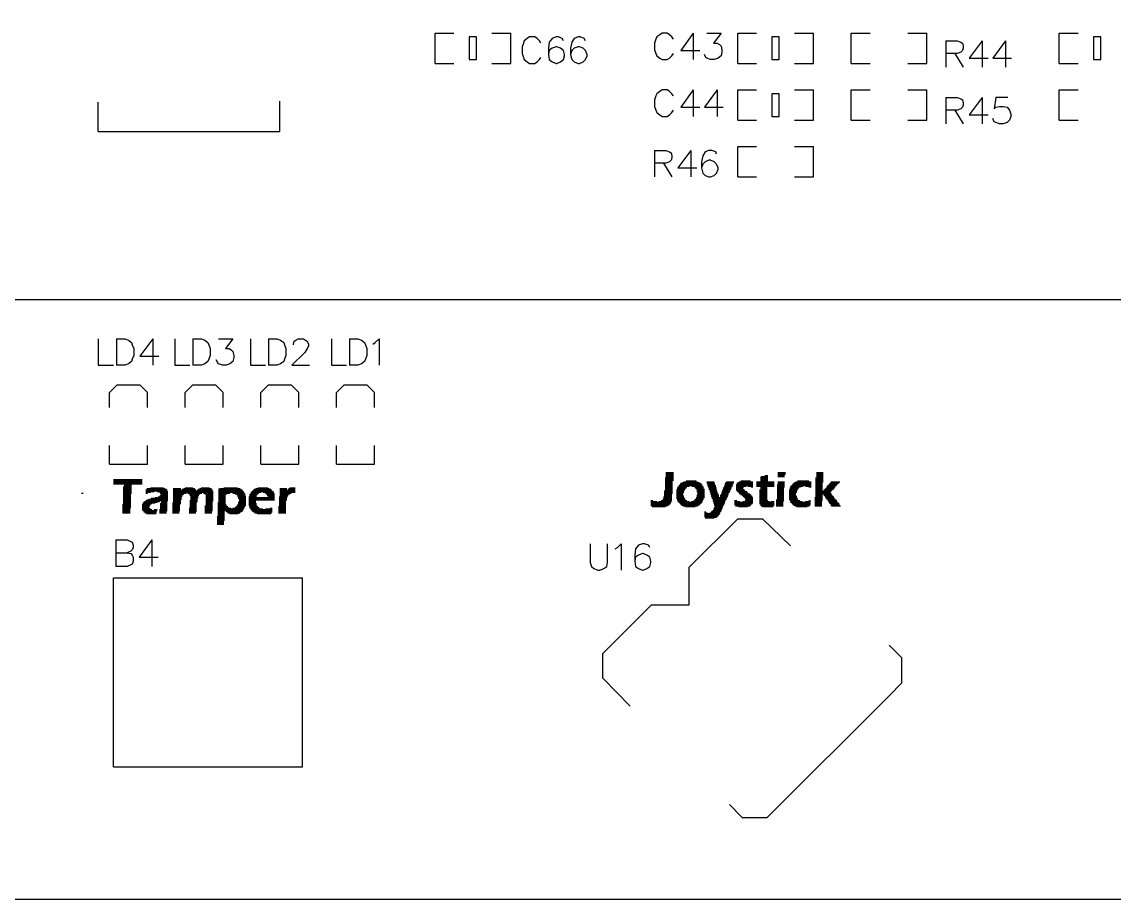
# Model space of a CAD drawing. Extents: x 38.11 to 42.78, y 50.2 to 57.
# Drawn here: x 40.179 to 41.623, y 50.2 to 51.36 of the extents above; entities that cross this region are included whole.
import ezdxf

# ---------------------------------------------------------------- set-up
doc = ezdxf.new("R2010")
doc.units = 0
doc.layers.get('0').update_dxf_attribs({"linetype": 'CONTINUOUS'})
doc.layers.add('gm1', color=3, linetype='CONTINUOUS')
doc.layers.add('gto', color=1, linetype='CONTINUOUS')

# ---------------------------------------------------------------- blocks, each defined once
blk = doc.blocks.new('D92')
blk.add_lwpolyline([(-0.005, -0.015), (0.005, -0.015), (0.005, 0.015), (-0.005, 0.015)], close=True)

msp = doc.modelspace()

# ---------------------------------------------------------------- linework, layer by layer
at = {"layer": 'gm1', "color": 3}
msp.add_lwpolyline([(38.15, 50.2), (42.65, 50.2), (42.65, 57)], dxfattribs=at)
at = {"layer": 'gto', "color": 1}
for points in [[(38.15, 50.2), (42.65, 50.2), (42.65, 57)], [(40.725, 51.305), (40.725, 51.345), (40.75, 51.345)], [(40.8, 51.345), (40.825, 51.345)], [(40.825, 51.305), (40.825, 51.345)], [(40.865, 51.332), (40.863, 51.335), (40.86, 51.338), (40.857, 51.34), (40.85, 51.34), (40.847, 51.338), (40.843, 51.335), (40.842, 51.332), (40.84, 51.327), (40.84, 51.318), (40.842, 51.313), (40.843, 51.31), (40.847, 51.307), (40.85, 51.305), (40.857, 51.305), (40.86, 51.307), (40.863, 51.31), (40.865, 51.313)], [(40.895, 51.335), (40.893, 51.338), (40.888, 51.34), (40.885, 51.34), (40.88, 51.338), (40.876, 51.333), (40.875, 51.325), (40.875, 51.317), (40.876, 51.31), (40.88, 51.307), (40.885, 51.305), (40.886, 51.305), (40.891, 51.307), (40.895, 51.31), (40.896, 51.315), (40.896, 51.317), (40.895, 51.322), (40.891, 51.325), (40.886, 51.327), (40.885, 51.327), (40.88, 51.325), (40.876, 51.322), (40.875, 51.317)], [(40.924, 51.335), (40.922, 51.338), (40.917, 51.34), (40.914, 51.34), (40.909, 51.338), (40.906, 51.333), (40.904, 51.325), (40.904, 51.317), (40.906, 51.31), (40.909, 51.307), (40.914, 51.305), (40.916, 51.305), (40.921, 51.307), (40.924, 51.31), (40.926, 51.315), (40.926, 51.317), (40.924, 51.322), (40.921, 51.325), (40.916, 51.327), (40.914, 51.327), (40.909, 51.325), (40.906, 51.322), (40.904, 51.317)], [(41.04, 51.337), (41.038, 51.34), (41.035, 51.343), (41.032, 51.345), (41.025, 51.345), (41.022, 51.343), (41.018, 51.34), (41.017, 51.337), (41.015, 51.332), (41.015, 51.323), (41.017, 51.318), (41.018, 51.315), (41.022, 51.312), (41.025, 51.31), (41.032, 51.31), (41.035, 51.312), (41.038, 51.315), (41.04, 51.318)], [(41.066, 51.345), (41.05, 51.322), (41.075, 51.322)], [(41.066, 51.345), (41.066, 51.31)], [(41.084, 51.345), (41.103, 51.345), (41.093, 51.332), (41.098, 51.332), (41.101, 51.33), (41.103, 51.328), (41.104, 51.323), (41.104, 51.32), (41.103, 51.315), (41.099, 51.312), (41.094, 51.31), (41.089, 51.31), (41.084, 51.312), (41.083, 51.313), (41.081, 51.317)], [(41.125, 51.345), (41.15, 51.345)], [(41.125, 51.305), (41.125, 51.345)], [(41.2, 51.305), (41.225, 51.305), (41.225, 51.345)], [(41.2, 51.345), (41.225, 51.345)], [(41.275, 51.345), (41.3, 51.345)], [(41.275, 51.305), (41.275, 51.345)], [(41.35, 51.305), (41.375, 51.305), (41.375, 51.345)], [(41.35, 51.345), (41.375, 51.345)], [(41.4, 51.335), (41.4, 51.3)], [(41.4, 51.335), (41.415, 51.335), (41.42, 51.333), (41.422, 51.332), (41.423, 51.328), (41.423, 51.325), (41.422, 51.322), (41.42, 51.32), (41.415, 51.318), (41.4, 51.318)], [(41.448, 51.335), (41.431, 51.312), (41.456, 51.312)], [(41.448, 51.335), (41.448, 51.3)], [(41.479, 51.335), (41.462, 51.312), (41.487, 51.312)], [(41.479, 51.335), (41.479, 51.3)], [(41.55, 51.345), (41.575, 51.345)], [(41.55, 51.305), (41.55, 51.345)], [(41.412, 51.318), (41.423, 51.3)], [(40.725, 51.305), (40.75, 51.305)], [(40.8, 51.305), (40.825, 51.305)], [(41.125, 51.305), (41.15, 51.305)], [(41.275, 51.305), (41.3, 51.305)], [(41.55, 51.305), (41.575, 51.305)], [(41.04, 51.262), (41.038, 51.265), (41.035, 51.268), (41.032, 51.27), (41.025, 51.27), (41.022, 51.268), (41.018, 51.265), (41.017, 51.262), (41.015, 51.257), (41.015, 51.248), (41.017, 51.243), (41.018, 51.24), (41.022, 51.237), (41.025, 51.235), (41.032, 51.235), (41.035, 51.237), (41.038, 51.24), (41.04, 51.243)], [(41.066, 51.27), (41.05, 51.247), (41.075, 51.247)], [(41.066, 51.27), (41.066, 51.235)], [(41.098, 51.27), (41.081, 51.247), (41.106, 51.247)], [(41.098, 51.27), (41.098, 51.235)], [(41.125, 51.27), (41.15, 51.27)], [(41.125, 51.23), (41.125, 51.27)], [(41.2, 51.23), (41.225, 51.23), (41.225, 51.27)], [(41.2, 51.27), (41.225, 51.27)], [(41.275, 51.27), (41.3, 51.27)], [(41.275, 51.23), (41.275, 51.27)], [(41.35, 51.23), (41.375, 51.23), (41.375, 51.27)], [(41.35, 51.27), (41.375, 51.27)], [(41.4, 51.26), (41.4, 51.225)], [(41.4, 51.26), (41.415, 51.26), (41.42, 51.258), (41.422, 51.257), (41.423, 51.253), (41.423, 51.25), (41.422, 51.247), (41.42, 51.245), (41.415, 51.243), (41.4, 51.243)], [(41.448, 51.26), (41.431, 51.237), (41.456, 51.237)], [(41.448, 51.26), (41.448, 51.225)], [(41.482, 51.26), (41.466, 51.26), (41.464, 51.245), (41.466, 51.247), (41.471, 51.248), (41.476, 51.248), (41.481, 51.247), (41.484, 51.243), (41.486, 51.238), (41.486, 51.235), (41.484, 51.23), (41.481, 51.227), (41.476, 51.225), (41.471, 51.225), (41.466, 51.227), (41.464, 51.228), (41.462, 51.232)], [(41.55, 51.23), (41.55, 51.27), (41.575, 51.27)], [(40.28, 51.215), (40.52, 51.215), (40.52, 51.255)], [(40.28, 51.215), (40.28, 51.254)], [(41.125, 51.23), (41.15, 51.23)], [(41.275, 51.23), (41.3, 51.23)], [(41.412, 51.243), (41.423, 51.225)], [(41.55, 51.23), (41.575, 51.23)], [(41.015, 51.19), (41.015, 51.155)], [(41.015, 51.19), (41.03, 51.19), (41.035, 51.188), (41.037, 51.187), (41.038, 51.183), (41.038, 51.18), (41.037, 51.177), (41.035, 51.175), (41.03, 51.173), (41.015, 51.173)], [(41.063, 51.19), (41.046, 51.167), (41.071, 51.167)], [(41.063, 51.19), (41.063, 51.155)], [(41.097, 51.185), (41.096, 51.188), (41.091, 51.19), (41.087, 51.19), (41.082, 51.188), (41.079, 51.183), (41.077, 51.175), (41.077, 51.167), (41.079, 51.16), (41.082, 51.157), (41.087, 51.155), (41.089, 51.155), (41.094, 51.157), (41.097, 51.16), (41.099, 51.165), (41.099, 51.167), (41.097, 51.172), (41.094, 51.175), (41.089, 51.177), (41.087, 51.177), (41.082, 51.175), (41.079, 51.172), (41.077, 51.167)], [(41.125, 51.195), (41.15, 51.195)], [(41.125, 51.155), (41.125, 51.195)], [(41.2, 51.155), (41.225, 51.155), (41.225, 51.195)], [(41.2, 51.195), (41.225, 51.195)], [(41.027, 51.173), (41.038, 51.155)], [(41.125, 51.155), (41.15, 51.155)], [(39.999, 50.993), (41.993, 50.993)], [(40, 50.993), (41.994, 50.993)], [(40.28, 50.941), (40.28, 50.906), (40.3, 50.906)], [(40.304, 50.941), (40.304, 50.906)], [(40.304, 50.941), (40.315, 50.941), (40.32, 50.939), (40.324, 50.936), (40.325, 50.933), (40.327, 50.928), (40.327, 50.919), (40.325, 50.914), (40.324, 50.911), (40.32, 50.908), (40.315, 50.906), (40.304, 50.906)], [(40.352, 50.941), (40.335, 50.918), (40.36, 50.918)], [(40.352, 50.941), (40.352, 50.906)], [(40.381, 50.941), (40.381, 50.906), (40.401, 50.906)], [(40.405, 50.941), (40.405, 50.906)], [(40.405, 50.941), (40.416, 50.941), (40.421, 50.939), (40.425, 50.936), (40.426, 50.933), (40.428, 50.928), (40.428, 50.919), (40.426, 50.914), (40.425, 50.911), (40.421, 50.908), (40.416, 50.906), (40.405, 50.906)], [(40.439, 50.941), (40.458, 50.941), (40.448, 50.928), (40.453, 50.928), (40.456, 50.926), (40.458, 50.924), (40.459, 50.919), (40.459, 50.916), (40.458, 50.911), (40.454, 50.908), (40.449, 50.906), (40.444, 50.906), (40.439, 50.908), (40.438, 50.909), (40.436, 50.913)], [(40.481, 50.941), (40.481, 50.906), (40.501, 50.906)], [(40.505, 50.941), (40.505, 50.906)], [(40.505, 50.941), (40.516, 50.941), (40.521, 50.939), (40.525, 50.936), (40.526, 50.933), (40.528, 50.928), (40.528, 50.919), (40.526, 50.914), (40.525, 50.911), (40.521, 50.908), (40.516, 50.906), (40.505, 50.906)], [(40.538, 50.933), (40.538, 50.934), (40.539, 50.938), (40.541, 50.939), (40.544, 50.941), (40.551, 50.941), (40.554, 50.939), (40.556, 50.938), (40.558, 50.934), (40.558, 50.931), (40.556, 50.928), (40.553, 50.923), (40.536, 50.906), (40.559, 50.906)], [(40.588, 50.941), (40.588, 50.906), (40.608, 50.906)], [(40.612, 50.941), (40.612, 50.906)], [(40.612, 50.941), (40.623, 50.941), (40.628, 50.939), (40.632, 50.936), (40.633, 50.933), (40.635, 50.928), (40.635, 50.919), (40.633, 50.914), (40.632, 50.911), (40.628, 50.908), (40.623, 50.906), (40.612, 50.906)], [(40.643, 50.934), (40.646, 50.936), (40.651, 50.941), (40.651, 50.906)], [(40.295, 50.87), (40.305, 50.88)], [(40.295, 50.85), (40.295, 50.87)], [(40.305, 50.88), (40.335, 50.88)], [(40.335, 50.88), (40.345, 50.87)], [(40.345, 50.85), (40.345, 50.87)], [(40.395, 50.87), (40.405, 50.88)], [(40.395, 50.85), (40.395, 50.87)], [(40.405, 50.88), (40.435, 50.88)], [(40.435, 50.88), (40.445, 50.87)], [(40.445, 50.85), (40.445, 50.87)], [(40.495, 50.87), (40.505, 50.88)], [(40.495, 50.85), (40.495, 50.87)], [(40.505, 50.88), (40.535, 50.88)], [(40.535, 50.88), (40.545, 50.87)], [(40.545, 50.85), (40.545, 50.87)], [(40.595, 50.87), (40.605, 50.88)], [(40.595, 50.85), (40.595, 50.87)], [(40.605, 50.88), (40.635, 50.88)], [(40.635, 50.88), (40.645, 50.87)], [(40.645, 50.85), (40.645, 50.87)], [(40.295, 50.775), (40.295, 50.8)], [(40.295, 50.775), (40.345, 50.775), (40.345, 50.8)], [(40.395, 50.775), (40.395, 50.8)], [(40.395, 50.775), (40.445, 50.775), (40.445, 50.8)], [(40.495, 50.775), (40.495, 50.8)], [(40.495, 50.775), (40.545, 50.775), (40.545, 50.8)], [(40.595, 50.775), (40.595, 50.8)], [(40.595, 50.775), (40.645, 50.775), (40.645, 50.8)], [(40.3, 50.755), (40.338, 50.755)], [(40.3, 50.754), (40.338, 50.754)], [(41.029, 50.757), (41.04, 50.757)], [(41.029, 50.756), (41.04, 50.756)], [(41.029, 50.755), (41.04, 50.755)], [(41.029, 50.754), (41.04, 50.754)], [(41.03, 50.764), (41.04, 50.764)], [(41.03, 50.763), (41.04, 50.763)], [(41.03, 50.762), (41.04, 50.762)], [(41.03, 50.761), (41.04, 50.761)], [(41.03, 50.76), (41.04, 50.76)], [(41.03, 50.759), (41.04, 50.759)], [(41.03, 50.758), (41.04, 50.758)], [(41.155, 50.758), (41.165, 50.758)], [(41.155, 50.757), (41.165, 50.757)], [(41.155, 50.756), (41.165, 50.756)], [(41.155, 50.755), (41.165, 50.755)], [(41.155, 50.754), (41.165, 50.754)], [(41.156, 50.759), (41.165, 50.759)], [(41.161, 50.76), (41.165, 50.76)], [(41.178, 50.764), (41.188, 50.764)], [(41.178, 50.763), (41.188, 50.763)], [(41.178, 50.762), (41.188, 50.762)], [(41.178, 50.761), (41.187, 50.761)], [(41.178, 50.76), (41.187, 50.76)], [(41.178, 50.759), (41.187, 50.759)], [(41.228, 50.757), (41.238, 50.757)], [(41.228, 50.756), (41.238, 50.756)], [(41.228, 50.755), (41.238, 50.755)], [(41.228, 50.754), (41.238, 50.754)], [(41.229, 50.764), (41.238, 50.764)], [(41.229, 50.763), (41.238, 50.763)], [(41.229, 50.762), (41.238, 50.762)], [(41.229, 50.761), (41.238, 50.761)], [(41.229, 50.76), (41.238, 50.76)], [(41.229, 50.759), (41.238, 50.759)], [(41.229, 50.758), (41.238, 50.758)], [(40.3, 50.753), (40.338, 50.753)], [(40.3, 50.752), (40.338, 50.752)], [(40.3, 50.751), (40.338, 50.751)], [(40.3, 50.75), (40.338, 50.75)], [(40.3, 50.749), (40.338, 50.749)], [(40.313, 50.745), (40.324, 50.745)], [(40.313, 50.744), (40.324, 50.744)], [(40.313, 50.743), (40.324, 50.743)], [(40.313, 50.742), (40.324, 50.742)], [(40.313, 50.741), (40.324, 50.741)], [(40.313, 50.74), (40.324, 50.74)], [(40.314, 50.748), (40.324, 50.748)], [(40.314, 50.747), (40.324, 50.747)], [(40.314, 50.746), (40.324, 50.746)], [(40.343, 50.741), (40.371, 50.741)], [(40.343, 50.74), (40.371, 50.74)], [(40.344, 50.743), (40.368, 50.743)], [(40.344, 50.742), (40.37, 50.742)], [(40.349, 50.744), (40.366, 50.744)], [(40.379, 50.743), (40.389, 50.743)], [(40.379, 50.742), (40.389, 50.742)], [(40.379, 50.741), (40.389, 50.741)], [(40.379, 50.74), (40.431, 50.74)], [(40.39, 50.741), (40.409, 50.741)], [(40.391, 50.742), (40.408, 50.742)], [(40.393, 50.743), (40.407, 50.743)], [(40.395, 50.744), (40.405, 50.744)], [(40.411, 50.741), (40.431, 50.741)], [(40.412, 50.742), (40.43, 50.742)], [(40.414, 50.743), (40.429, 50.743)], [(40.416, 50.744), (40.427, 50.744)], [(40.439, 50.742), (40.469, 50.742)], [(40.439, 50.741), (40.47, 50.741)], [(40.439, 50.74), (40.471, 50.74)], [(40.44, 50.743), (40.467, 50.743)], [(40.446, 50.744), (40.464, 50.744)], [(40.484, 50.74), (40.51, 50.74)], [(40.485, 50.741), (40.509, 50.741)], [(40.486, 50.742), (40.508, 50.742)], [(40.488, 50.743), (40.506, 50.743)], [(40.491, 50.744), (40.504, 50.744)], [(40.52, 50.743), (40.529, 50.743)], [(40.52, 50.742), (40.529, 50.742)], [(40.52, 50.741), (40.529, 50.741)], [(40.52, 50.74), (40.54, 50.74)], [(40.53, 50.741), (40.54, 50.741)], [(40.531, 50.742), (40.54, 50.742)], [(40.532, 50.743), (40.54, 50.743)], [(40.533, 50.744), (40.54, 50.744)], [(41.028, 50.74), (41.039, 50.74)], [(41.029, 50.753), (41.039, 50.753)], [(41.029, 50.752), (41.039, 50.752)], [(41.029, 50.751), (41.039, 50.751)], [(41.029, 50.75), (41.039, 50.75)], [(41.029, 50.749), (41.039, 50.749)], [(41.029, 50.748), (41.039, 50.748)], [(41.029, 50.747), (41.039, 50.747)], [(41.029, 50.746), (41.039, 50.746)], [(41.029, 50.745), (41.039, 50.745)], [(41.029, 50.744), (41.039, 50.744)], [(41.029, 50.743), (41.039, 50.743)], [(41.029, 50.742), (41.039, 50.742)], [(41.029, 50.741), (41.039, 50.741)], [(41.044, 50.741), (41.055, 50.741)], [(41.044, 50.74), (41.054, 50.74)], [(41.045, 50.744), (41.057, 50.744)], [(41.045, 50.743), (41.056, 50.743)], [(41.045, 50.742), (41.055, 50.742)], [(41.046, 50.745), (41.058, 50.745)], [(41.047, 50.747), (41.078, 50.747)], [(41.047, 50.746), (41.061, 50.746)], [(41.048, 50.748), (41.078, 50.748)], [(41.049, 50.749), (41.077, 50.749)], [(41.05, 50.75), (41.076, 50.75)], [(41.052, 50.751), (41.074, 50.751)], [(41.054, 50.752), (41.072, 50.752)], [(41.057, 50.753), (41.07, 50.753)], [(41.065, 50.746), (41.079, 50.746)], [(41.068, 50.745), (41.08, 50.745)], [(41.069, 50.744), (41.08, 50.744)], [(41.07, 50.743), (41.08, 50.743)], [(41.071, 50.742), (41.081, 50.742)], [(41.071, 50.741), (41.081, 50.741)], [(41.071, 50.74), (41.081, 50.74)], [(41.084, 50.752), (41.094, 50.752)], [(41.084, 50.751), (41.094, 50.751)], [(41.084, 50.75), (41.095, 50.75)], [(41.085, 50.749), (41.095, 50.749)], [(41.085, 50.748), (41.095, 50.748)], [(41.085, 50.747), (41.096, 50.747)], [(41.086, 50.746), (41.096, 50.746)], [(41.086, 50.745), (41.096, 50.745)], [(41.087, 50.744), (41.097, 50.744)], [(41.087, 50.743), (41.097, 50.743)], [(41.087, 50.742), (41.097, 50.742)], [(41.088, 50.741), (41.097, 50.741)], [(41.088, 50.74), (41.098, 50.74)], [(41.105, 50.741), (41.115, 50.741)], [(41.105, 50.74), (41.115, 50.74)], [(41.106, 50.744), (41.117, 50.744)], [(41.106, 50.743), (41.116, 50.743)], [(41.106, 50.742), (41.116, 50.742)], [(41.107, 50.746), (41.118, 50.746)], [(41.107, 50.745), (41.117, 50.745)], [(41.108, 50.749), (41.119, 50.749)], [(41.108, 50.748), (41.118, 50.748)], [(41.108, 50.747), (41.118, 50.747)], [(41.109, 50.751), (41.12, 50.751)], [(41.109, 50.75), (41.119, 50.75)], [(41.11, 50.752), (41.12, 50.752)], [(41.123, 50.748), (41.145, 50.748)], [(41.123, 50.747), (41.145, 50.747)], [(41.123, 50.746), (41.136, 50.746)], [(41.123, 50.745), (41.133, 50.745)], [(41.123, 50.744), (41.132, 50.744)], [(41.123, 50.743), (41.132, 50.743)], [(41.123, 50.742), (41.133, 50.742)], [(41.123, 50.741), (41.134, 50.741)], [(41.124, 50.75), (41.145, 50.75)], [(41.124, 50.749), (41.145, 50.749)], [(41.124, 50.74), (41.135, 50.74)], [(41.125, 50.751), (41.145, 50.751)], [(41.127, 50.752), (41.145, 50.752)], [(41.129, 50.753), (41.142, 50.753)], [(41.139, 50.746), (41.145, 50.746)], [(41.143, 50.745), (41.145, 50.745)], [(41.15, 50.752), (41.173, 50.752)], [(41.15, 50.751), (41.173, 50.751)], [(41.15, 50.75), (41.173, 50.75)], [(41.15, 50.749), (41.173, 50.749)], [(41.15, 50.748), (41.173, 50.748)], [(41.15, 50.747), (41.173, 50.747)], [(41.15, 50.746), (41.173, 50.746)], [(41.154, 50.741), (41.164, 50.741)], [(41.154, 50.74), (41.164, 50.74)], [(41.155, 50.753), (41.165, 50.753)], [(41.155, 50.745), (41.164, 50.745)], [(41.155, 50.744), (41.164, 50.744)], [(41.155, 50.743), (41.164, 50.743)], [(41.155, 50.742), (41.164, 50.742)], [(41.177, 50.748), (41.187, 50.748)], [(41.177, 50.747), (41.187, 50.747)], [(41.177, 50.746), (41.187, 50.746)], [(41.177, 50.745), (41.187, 50.745)], [(41.177, 50.744), (41.186, 50.744)], [(41.177, 50.743), (41.186, 50.743)], [(41.177, 50.742), (41.186, 50.742)], [(41.177, 50.741), (41.186, 50.741)], [(41.177, 50.74), (41.186, 50.74)], [(41.178, 50.752), (41.187, 50.752)], [(41.178, 50.751), (41.187, 50.751)], [(41.178, 50.75), (41.187, 50.75)], [(41.178, 50.749), (41.187, 50.749)], [(41.193, 50.741), (41.204, 50.741)], [(41.193, 50.74), (41.203, 50.74)], [(41.194, 50.744), (41.206, 50.744)], [(41.194, 50.743), (41.205, 50.743)], [(41.194, 50.742), (41.204, 50.742)], [(41.195, 50.746), (41.211, 50.746)], [(41.195, 50.745), (41.208, 50.745)], [(41.196, 50.747), (41.222, 50.747)], [(41.197, 50.748), (41.222, 50.748)], [(41.198, 50.749), (41.222, 50.749)], [(41.199, 50.75), (41.222, 50.75)], [(41.2, 50.751), (41.222, 50.751)], [(41.202, 50.752), (41.222, 50.752)], [(41.204, 50.753), (41.219, 50.753)], [(41.215, 50.746), (41.222, 50.746)], [(41.219, 50.745), (41.222, 50.745)], [(41.228, 50.753), (41.238, 50.753)], [(41.228, 50.752), (41.238, 50.752)], [(41.228, 50.751), (41.237, 50.751)], [(41.228, 50.75), (41.237, 50.75)], [(41.228, 50.749), (41.237, 50.749)], [(41.228, 50.748), (41.237, 50.748)], [(41.228, 50.747), (41.237, 50.747)], [(41.228, 50.746), (41.237, 50.746)], [(41.228, 50.745), (41.237, 50.745)], [(41.228, 50.744), (41.237, 50.744)], [(41.228, 50.743), (41.237, 50.743)], [(41.228, 50.742), (41.237, 50.742)], [(41.228, 50.741), (41.237, 50.741)], [(41.228, 50.74), (41.237, 50.74)], [(41.238, 50.74), (41.249, 50.74)], [(41.239, 50.741), (41.25, 50.741)], [(41.24, 50.742), (41.251, 50.742)], [(41.241, 50.743), (41.252, 50.743)], [(41.242, 50.744), (41.253, 50.744)], [(41.243, 50.746), (41.254, 50.746)], [(41.243, 50.745), (41.254, 50.745)], [(41.244, 50.747), (41.255, 50.747)], [(41.245, 50.748), (41.256, 50.748)], [(41.246, 50.749), (41.257, 50.749)], [(41.247, 50.75), (41.258, 50.75)], [(41.248, 50.752), (41.26, 50.752)], [(41.248, 50.751), (41.259, 50.751)], [(40.258, 50.737), (40.26, 50.737)], [(40.313, 50.739), (40.324, 50.739)], [(40.313, 50.738), (40.324, 50.738)], [(40.313, 50.737), (40.324, 50.737)], [(40.313, 50.736), (40.323, 50.736)], [(40.313, 50.735), (40.323, 50.735)], [(40.313, 50.734), (40.323, 50.734)], [(40.313, 50.733), (40.323, 50.733)], [(40.313, 50.732), (40.323, 50.732)], [(40.313, 50.731), (40.323, 50.731)], [(40.313, 50.73), (40.323, 50.73)], [(40.313, 50.729), (40.323, 50.729)], [(40.313, 50.728), (40.323, 50.728)], [(40.313, 50.727), (40.323, 50.727)], [(40.313, 50.726), (40.323, 50.726)], [(40.313, 50.725), (40.323, 50.725)], [(40.34, 50.725), (40.358, 50.725)], [(40.341, 50.726), (40.361, 50.726)], [(40.343, 50.739), (40.354, 50.739)], [(40.343, 50.738), (40.349, 50.738)], [(40.343, 50.737), (40.345, 50.737)], [(40.343, 50.727), (40.372, 50.727)], [(40.344, 50.728), (40.372, 50.728)], [(40.347, 50.729), (40.372, 50.729)], [(40.35, 50.73), (40.372, 50.73)], [(40.355, 50.731), (40.372, 50.731)], [(40.358, 50.739), (40.372, 50.739)], [(40.359, 50.732), (40.372, 50.732)], [(40.361, 50.738), (40.372, 50.738)], [(40.361, 50.733), (40.372, 50.733)], [(40.362, 50.737), (40.372, 50.737)], [(40.362, 50.734), (40.372, 50.734)], [(40.363, 50.736), (40.372, 50.736)], [(40.363, 50.735), (40.372, 50.735)], [(40.363, 50.726), (40.371, 50.726)], [(40.363, 50.725), (40.371, 50.725)], [(40.379, 50.739), (40.432, 50.739)], [(40.379, 50.738), (40.432, 50.738)], [(40.379, 50.737), (40.396, 50.737)], [(40.379, 50.736), (40.393, 50.736)], [(40.379, 50.735), (40.392, 50.735)], [(40.379, 50.734), (40.391, 50.734)], [(40.379, 50.733), (40.391, 50.733)], [(40.379, 50.732), (40.39, 50.732)], [(40.379, 50.731), (40.39, 50.731)], [(40.379, 50.73), (40.39, 50.73)], [(40.379, 50.729), (40.39, 50.729)], [(40.379, 50.728), (40.389, 50.728)], [(40.379, 50.727), (40.389, 50.727)], [(40.379, 50.726), (40.389, 50.726)], [(40.379, 50.725), (40.389, 50.725)], [(40.398, 50.737), (40.417, 50.737)], [(40.4, 50.736), (40.414, 50.736)], [(40.401, 50.735), (40.413, 50.735)], [(40.401, 50.734), (40.413, 50.734)], [(40.401, 50.727), (40.411, 50.727)], [(40.401, 50.726), (40.411, 50.726)], [(40.401, 50.725), (40.41, 50.725)], [(40.402, 50.733), (40.412, 50.733)], [(40.402, 50.732), (40.412, 50.732)], [(40.402, 50.731), (40.412, 50.731)], [(40.402, 50.73), (40.411, 50.73)], [(40.402, 50.729), (40.411, 50.729)], [(40.402, 50.728), (40.411, 50.728)], [(40.419, 50.737), (40.432, 50.737)], [(40.421, 50.736), (40.432, 50.736)], [(40.422, 50.735), (40.432, 50.735)], [(40.422, 50.734), (40.432, 50.734)], [(40.422, 50.733), (40.432, 50.733)], [(40.422, 50.732), (40.432, 50.732)], [(40.422, 50.731), (40.432, 50.731)], [(40.422, 50.73), (40.432, 50.73)], [(40.422, 50.729), (40.432, 50.729)], [(40.422, 50.728), (40.432, 50.728)], [(40.422, 50.727), (40.432, 50.727)], [(40.422, 50.726), (40.431, 50.726)], [(40.422, 50.725), (40.431, 50.725)], [(40.439, 50.739), (40.472, 50.739)], [(40.439, 50.738), (40.473, 50.738)], [(40.439, 50.737), (40.454, 50.737)], [(40.439, 50.736), (40.45, 50.736)], [(40.439, 50.735), (40.448, 50.735)], [(40.439, 50.734), (40.448, 50.734)], [(40.439, 50.733), (40.448, 50.733)], [(40.439, 50.732), (40.448, 50.732)], [(40.439, 50.731), (40.448, 50.731)], [(40.439, 50.73), (40.448, 50.73)], [(40.439, 50.729), (40.448, 50.729)], [(40.439, 50.728), (40.448, 50.728)], [(40.439, 50.727), (40.448, 50.727)], [(40.439, 50.726), (40.448, 50.726)], [(40.439, 50.725), (40.448, 50.725)], [(40.458, 50.737), (40.473, 50.737)], [(40.461, 50.736), (40.474, 50.736)], [(40.463, 50.735), (40.474, 50.735)], [(40.464, 50.734), (40.474, 50.734)], [(40.464, 50.733), (40.475, 50.733)], [(40.465, 50.732), (40.475, 50.732)], [(40.465, 50.731), (40.475, 50.731)], [(40.465, 50.73), (40.475, 50.73)], [(40.465, 50.725), (40.475, 50.725)], [(40.466, 50.729), (40.475, 50.729)], [(40.466, 50.728), (40.475, 50.728)], [(40.466, 50.727), (40.475, 50.727)], [(40.466, 50.726), (40.475, 50.726)], [(40.479, 50.732), (40.489, 50.732)], [(40.479, 50.731), (40.513, 50.731)], [(40.479, 50.73), (40.513, 50.73)], [(40.479, 50.729), (40.513, 50.729)], [(40.479, 50.728), (40.513, 50.728)], [(40.479, 50.727), (40.488, 50.727)], [(40.479, 50.726), (40.488, 50.726)], [(40.479, 50.725), (40.488, 50.725)], [(40.48, 50.735), (40.49, 50.735)], [(40.48, 50.734), (40.489, 50.734)], [(40.48, 50.733), (40.489, 50.733)], [(40.481, 50.737), (40.492, 50.737)], [(40.481, 50.736), (40.491, 50.736)], [(40.482, 50.738), (40.495, 50.738)], [(40.483, 50.739), (40.511, 50.739)], [(40.498, 50.738), (40.512, 50.738)], [(40.501, 50.737), (40.512, 50.737)], [(40.502, 50.736), (40.513, 50.736)], [(40.503, 50.735), (40.513, 50.735)], [(40.503, 50.734), (40.513, 50.734)], [(40.504, 50.733), (40.513, 50.733)], [(40.504, 50.732), (40.513, 50.732)], [(40.519, 50.732), (40.53, 50.732)], [(40.519, 50.731), (40.529, 50.731)], [(40.519, 50.73), (40.529, 50.73)], [(40.519, 50.729), (40.529, 50.729)], [(40.519, 50.728), (40.529, 50.728)], [(40.519, 50.727), (40.528, 50.727)], [(40.519, 50.726), (40.528, 50.726)], [(40.519, 50.725), (40.528, 50.725)], [(40.52, 50.739), (40.54, 50.739)], [(40.52, 50.738), (40.54, 50.738)], [(40.52, 50.737), (40.535, 50.737)], [(40.52, 50.736), (40.533, 50.736)], [(40.52, 50.735), (40.531, 50.735)], [(40.52, 50.734), (40.531, 50.734)], [(40.52, 50.733), (40.53, 50.733)], [(41.01, 50.727), (41.013, 50.727)], [(41.01, 50.726), (41.018, 50.726)], [(41.01, 50.725), (41.037, 50.725)], [(41.021, 50.726), (41.037, 50.726)], [(41.024, 50.727), (41.038, 50.727)], [(41.026, 50.729), (41.038, 50.729)], [(41.026, 50.728), (41.038, 50.728)], [(41.027, 50.732), (41.038, 50.732)], [(41.027, 50.731), (41.038, 50.731)], [(41.027, 50.73), (41.038, 50.73)], [(41.028, 50.739), (41.039, 50.739)], [(41.028, 50.738), (41.039, 50.738)], [(41.028, 50.737), (41.039, 50.737)], [(41.028, 50.736), (41.038, 50.736)], [(41.028, 50.735), (41.038, 50.735)], [(41.028, 50.734), (41.038, 50.734)], [(41.028, 50.733), (41.038, 50.733)], [(41.044, 50.739), (41.054, 50.739)], [(41.044, 50.738), (41.054, 50.738)], [(41.044, 50.737), (41.053, 50.737)], [(41.044, 50.736), (41.053, 50.736)], [(41.044, 50.735), (41.053, 50.735)], [(41.044, 50.734), (41.053, 50.734)], [(41.044, 50.733), (41.054, 50.733)], [(41.044, 50.732), (41.054, 50.732)], [(41.044, 50.731), (41.054, 50.731)], [(41.044, 50.73), (41.055, 50.73)], [(41.045, 50.729), (41.055, 50.729)], [(41.045, 50.728), (41.056, 50.728)], [(41.046, 50.727), (41.058, 50.727)], [(41.046, 50.726), (41.061, 50.726)], [(41.047, 50.725), (41.078, 50.725)], [(41.064, 50.726), (41.078, 50.726)], [(41.067, 50.727), (41.079, 50.727)], [(41.068, 50.728), (41.079, 50.728)], [(41.069, 50.729), (41.08, 50.729)], [(41.07, 50.731), (41.081, 50.731)], [(41.07, 50.73), (41.08, 50.73)], [(41.071, 50.739), (41.081, 50.739)], [(41.071, 50.734), (41.081, 50.734)], [(41.071, 50.733), (41.081, 50.733)], [(41.071, 50.732), (41.081, 50.732)], [(41.072, 50.738), (41.081, 50.738)], [(41.072, 50.737), (41.081, 50.737)], [(41.072, 50.736), (41.081, 50.736)], [(41.072, 50.735), (41.081, 50.735)], [(41.088, 50.739), (41.098, 50.739)], [(41.089, 50.738), (41.098, 50.738)], [(41.089, 50.737), (41.099, 50.737)], [(41.089, 50.736), (41.099, 50.736)], [(41.09, 50.735), (41.099, 50.735)], [(41.09, 50.734), (41.1, 50.734)], [(41.09, 50.733), (41.1, 50.733)], [(41.091, 50.732), (41.1, 50.732)], [(41.091, 50.731), (41.111, 50.731)], [(41.091, 50.73), (41.11, 50.73)], [(41.092, 50.729), (41.11, 50.729)], [(41.092, 50.728), (41.109, 50.728)], [(41.092, 50.727), (41.109, 50.727)], [(41.093, 50.726), (41.108, 50.726)], [(41.093, 50.725), (41.108, 50.725)], [(41.102, 50.734), (41.112, 50.734)], [(41.102, 50.733), (41.112, 50.733)], [(41.102, 50.732), (41.111, 50.732)], [(41.103, 50.736), (41.113, 50.736)], [(41.103, 50.735), (41.113, 50.735)], [(41.104, 50.739), (41.114, 50.739)], [(41.104, 50.738), (41.114, 50.738)], [(41.104, 50.737), (41.113, 50.737)], [(41.121, 50.727), (41.124, 50.727)], [(41.121, 50.726), (41.128, 50.726)], [(41.121, 50.725), (41.145, 50.725)], [(41.125, 50.739), (41.137, 50.739)], [(41.126, 50.738), (41.138, 50.738)], [(41.127, 50.737), (41.139, 50.737)], [(41.128, 50.736), (41.141, 50.736)], [(41.129, 50.735), (41.142, 50.735)], [(41.131, 50.734), (41.143, 50.734)], [(41.132, 50.733), (41.144, 50.733)], [(41.132, 50.726), (41.145, 50.726)], [(41.133, 50.732), (41.144, 50.732)], [(41.134, 50.731), (41.145, 50.731)], [(41.135, 50.73), (41.145, 50.73)], [(41.135, 50.728), (41.145, 50.728)], [(41.135, 50.727), (41.145, 50.727)], [(41.136, 50.729), (41.145, 50.729)], [(41.154, 50.739), (41.164, 50.739)], [(41.154, 50.738), (41.164, 50.738)], [(41.154, 50.737), (41.164, 50.737)], [(41.154, 50.736), (41.164, 50.736)], [(41.154, 50.735), (41.164, 50.735)], [(41.154, 50.734), (41.164, 50.734)], [(41.154, 50.733), (41.164, 50.733)], [(41.154, 50.732), (41.164, 50.732)], [(41.154, 50.731), (41.164, 50.731)], [(41.154, 50.73), (41.164, 50.73)], [(41.154, 50.729), (41.164, 50.729)], [(41.154, 50.728), (41.164, 50.728)], [(41.154, 50.727), (41.165, 50.727)], [(41.154, 50.726), (41.167, 50.726)], [(41.154, 50.725), (41.173, 50.725)], [(41.169, 50.726), (41.173, 50.726)], [(41.176, 50.728), (41.186, 50.728)], [(41.176, 50.727), (41.186, 50.727)], [(41.176, 50.726), (41.185, 50.726)], [(41.176, 50.725), (41.185, 50.725)], [(41.177, 50.739), (41.186, 50.739)], [(41.177, 50.738), (41.186, 50.738)], [(41.177, 50.737), (41.186, 50.737)], [(41.177, 50.736), (41.186, 50.736)], [(41.177, 50.735), (41.186, 50.735)], [(41.177, 50.734), (41.186, 50.734)], [(41.177, 50.733), (41.186, 50.733)], [(41.177, 50.732), (41.186, 50.732)], [(41.177, 50.731), (41.186, 50.731)], [(41.177, 50.73), (41.186, 50.73)], [(41.177, 50.729), (41.186, 50.729)], [(41.193, 50.739), (41.203, 50.739)], [(41.193, 50.738), (41.203, 50.738)], [(41.193, 50.737), (41.202, 50.737)], [(41.193, 50.736), (41.202, 50.736)], [(41.193, 50.735), (41.202, 50.735)], [(41.193, 50.734), (41.202, 50.734)], [(41.193, 50.733), (41.203, 50.733)], [(41.193, 50.732), (41.203, 50.732)], [(41.193, 50.731), (41.203, 50.731)], [(41.193, 50.73), (41.204, 50.73)], [(41.193, 50.729), (41.204, 50.729)], [(41.194, 50.728), (41.205, 50.728)], [(41.194, 50.727), (41.207, 50.727)], [(41.195, 50.726), (41.21, 50.726)], [(41.195, 50.725), (41.221, 50.725)], [(41.214, 50.726), (41.221, 50.726)], [(41.219, 50.727), (41.221, 50.727)], [(41.227, 50.731), (41.237, 50.731)], [(41.227, 50.73), (41.237, 50.73)], [(41.227, 50.729), (41.237, 50.729)], [(41.227, 50.728), (41.237, 50.728)], [(41.227, 50.727), (41.236, 50.727)], [(41.227, 50.726), (41.236, 50.726)], [(41.227, 50.725), (41.236, 50.725)], [(41.228, 50.739), (41.248, 50.739)], [(41.228, 50.738), (41.247, 50.738)], [(41.228, 50.737), (41.248, 50.737)], [(41.228, 50.736), (41.237, 50.736)], [(41.228, 50.735), (41.237, 50.735)], [(41.228, 50.734), (41.237, 50.734)], [(41.228, 50.733), (41.237, 50.733)], [(41.228, 50.732), (41.237, 50.732)], [(41.238, 50.736), (41.249, 50.736)], [(41.239, 50.735), (41.249, 50.735)], [(41.239, 50.734), (41.25, 50.734)], [(41.24, 50.733), (41.251, 50.733)], [(41.241, 50.732), (41.252, 50.732)], [(41.241, 50.731), (41.252, 50.731)], [(41.242, 50.73), (41.253, 50.73)], [(41.243, 50.729), (41.254, 50.729)], [(41.244, 50.728), (41.255, 50.728)], [(41.244, 50.727), (41.256, 50.727)], [(41.245, 50.726), (41.256, 50.726)], [(41.246, 50.725), (41.257, 50.725)], [(40.312, 50.722), (40.323, 50.722)], [(40.312, 50.721), (40.323, 50.721)], [(40.312, 50.72), (40.323, 50.72)], [(40.312, 50.719), (40.323, 50.719)], [(40.312, 50.718), (40.323, 50.718)], [(40.312, 50.717), (40.322, 50.717)], [(40.312, 50.716), (40.322, 50.716)], [(40.312, 50.715), (40.322, 50.715)], [(40.312, 50.714), (40.322, 50.714)], [(40.312, 50.713), (40.322, 50.713)], [(40.312, 50.712), (40.322, 50.712)], [(40.312, 50.711), (40.322, 50.711)], [(40.313, 50.724), (40.323, 50.724)], [(40.313, 50.723), (40.323, 50.723)], [(40.338, 50.722), (40.349, 50.722)], [(40.338, 50.721), (40.348, 50.721)], [(40.338, 50.72), (40.348, 50.72)], [(40.338, 50.719), (40.347, 50.719)], [(40.338, 50.718), (40.347, 50.718)], [(40.338, 50.717), (40.348, 50.717)], [(40.338, 50.716), (40.349, 50.716)], [(40.338, 50.715), (40.351, 50.715)], [(40.339, 50.724), (40.355, 50.724)], [(40.339, 50.723), (40.351, 50.723)], [(40.339, 50.714), (40.358, 50.714)], [(40.34, 50.713), (40.357, 50.713)], [(40.34, 50.712), (40.357, 50.712)], [(40.342, 50.711), (40.357, 50.711)], [(40.354, 50.715), (40.358, 50.715)], [(40.361, 50.715), (40.371, 50.715)], [(40.361, 50.714), (40.371, 50.714)], [(40.361, 50.713), (40.37, 50.713)], [(40.361, 50.712), (40.37, 50.712)], [(40.361, 50.711), (40.37, 50.711)], [(40.362, 50.723), (40.371, 50.723)], [(40.362, 50.722), (40.371, 50.722)], [(40.362, 50.721), (40.371, 50.721)], [(40.362, 50.72), (40.371, 50.72)], [(40.362, 50.719), (40.371, 50.719)], [(40.362, 50.718), (40.371, 50.718)], [(40.362, 50.717), (40.371, 50.717)], [(40.362, 50.716), (40.371, 50.716)], [(40.363, 50.724), (40.371, 50.724)], [(40.378, 50.724), (40.389, 50.724)], [(40.378, 50.723), (40.389, 50.723)], [(40.378, 50.722), (40.388, 50.722)], [(40.378, 50.721), (40.388, 50.721)], [(40.378, 50.72), (40.388, 50.72)], [(40.378, 50.719), (40.388, 50.719)], [(40.378, 50.718), (40.388, 50.718)], [(40.378, 50.717), (40.388, 50.717)], [(40.378, 50.716), (40.388, 50.716)], [(40.378, 50.715), (40.388, 50.715)], [(40.378, 50.714), (40.388, 50.714)], [(40.378, 50.713), (40.387, 50.713)], [(40.378, 50.712), (40.387, 50.712)], [(40.378, 50.711), (40.387, 50.711)], [(40.4, 50.717), (40.41, 50.717)], [(40.4, 50.716), (40.41, 50.716)], [(40.4, 50.715), (40.41, 50.715)], [(40.4, 50.714), (40.41, 50.714)], [(40.4, 50.713), (40.41, 50.713)], [(40.4, 50.712), (40.409, 50.712)], [(40.4, 50.711), (40.409, 50.711)], [(40.401, 50.724), (40.41, 50.724)], [(40.401, 50.723), (40.41, 50.723)], [(40.401, 50.722), (40.41, 50.722)], [(40.401, 50.721), (40.41, 50.721)], [(40.401, 50.72), (40.41, 50.72)], [(40.401, 50.719), (40.41, 50.719)], [(40.401, 50.718), (40.41, 50.718)], [(40.421, 50.72), (40.431, 50.72)], [(40.421, 50.719), (40.431, 50.719)], [(40.421, 50.718), (40.431, 50.718)], [(40.421, 50.717), (40.431, 50.717)], [(40.421, 50.716), (40.431, 50.716)], [(40.421, 50.715), (40.431, 50.715)], [(40.421, 50.714), (40.431, 50.714)], [(40.421, 50.713), (40.43, 50.713)], [(40.421, 50.712), (40.43, 50.712)], [(40.421, 50.711), (40.43, 50.711)], [(40.422, 50.724), (40.431, 50.724)], [(40.422, 50.723), (40.431, 50.723)], [(40.422, 50.722), (40.431, 50.722)], [(40.422, 50.721), (40.431, 50.721)], [(40.438, 50.724), (40.448, 50.724)], [(40.438, 50.723), (40.448, 50.723)], [(40.438, 50.722), (40.449, 50.722)], [(40.438, 50.721), (40.449, 50.721)], [(40.438, 50.72), (40.45, 50.72)], [(40.438, 50.719), (40.451, 50.719)], [(40.438, 50.718), (40.452, 50.718)], [(40.438, 50.717), (40.455, 50.717)], [(40.438, 50.716), (40.472, 50.716)], [(40.438, 50.715), (40.472, 50.715)], [(40.438, 50.714), (40.471, 50.714)], [(40.438, 50.713), (40.447, 50.713)], [(40.438, 50.712), (40.447, 50.712)], [(40.438, 50.711), (40.447, 50.711)], [(40.449, 50.713), (40.47, 50.713)], [(40.45, 50.712), (40.469, 50.712)], [(40.451, 50.711), (40.467, 50.711)], [(40.458, 50.717), (40.473, 50.717)], [(40.461, 50.718), (40.473, 50.718)], [(40.462, 50.719), (40.474, 50.719)], [(40.463, 50.72), (40.474, 50.72)], [(40.464, 50.722), (40.475, 50.722)], [(40.464, 50.721), (40.475, 50.721)], [(40.465, 50.724), (40.475, 50.724)], [(40.465, 50.723), (40.475, 50.723)], [(40.479, 50.724), (40.488, 50.724)], [(40.479, 50.723), (40.489, 50.723)], [(40.479, 50.722), (40.489, 50.722)], [(40.479, 50.721), (40.489, 50.721)], [(40.48, 50.72), (40.49, 50.72)], [(40.48, 50.719), (40.491, 50.719)], [(40.48, 50.718), (40.492, 50.718)], [(40.481, 50.717), (40.493, 50.717)], [(40.481, 50.716), (40.497, 50.716)], [(40.482, 50.715), (40.51, 50.715)], [(40.483, 50.714), (40.51, 50.714)], [(40.484, 50.713), (40.51, 50.713)], [(40.485, 50.712), (40.51, 50.712)], [(40.487, 50.711), (40.509, 50.711)], [(40.501, 50.716), (40.51, 50.716)], [(40.507, 50.717), (40.51, 50.717)], [(40.518, 50.719), (40.528, 50.719)], [(40.518, 50.718), (40.528, 50.718)], [(40.518, 50.717), (40.528, 50.717)], [(40.518, 50.716), (40.528, 50.716)], [(40.518, 50.715), (40.528, 50.715)], [(40.518, 50.714), (40.528, 50.714)], [(40.518, 50.713), (40.528, 50.713)], [(40.518, 50.712), (40.528, 50.712)], [(40.518, 50.711), (40.528, 50.711)], [(40.519, 50.724), (40.528, 50.724)], [(40.519, 50.723), (40.528, 50.723)], [(40.519, 50.722), (40.528, 50.722)], [(40.519, 50.721), (40.528, 50.721)], [(40.519, 50.72), (40.528, 50.72)], [(41.01, 50.724), (41.036, 50.724)], [(41.01, 50.723), (41.036, 50.723)], [(41.01, 50.722), (41.035, 50.722)], [(41.01, 50.721), (41.033, 50.721)], [(41.011, 50.72), (41.032, 50.72)], [(41.012, 50.719), (41.029, 50.719)], [(41.048, 50.724), (41.077, 50.724)], [(41.049, 50.723), (41.076, 50.723)], [(41.05, 50.722), (41.075, 50.722)], [(41.051, 50.721), (41.073, 50.721)], [(41.053, 50.72), (41.072, 50.72)], [(41.056, 50.719), (41.069, 50.719)], [(41.081, 50.712), (41.083, 50.712)], [(41.081, 50.711), (41.085, 50.711)], [(41.088, 50.711), (41.102, 50.711)], [(41.09, 50.712), (41.102, 50.712)], [(41.091, 50.713), (41.103, 50.713)], [(41.092, 50.714), (41.103, 50.714)], [(41.093, 50.724), (41.108, 50.724)], [(41.093, 50.716), (41.104, 50.716)], [(41.093, 50.715), (41.104, 50.715)], [(41.094, 50.723), (41.107, 50.723)], [(41.094, 50.722), (41.107, 50.722)], [(41.094, 50.721), (41.106, 50.721)], [(41.094, 50.718), (41.105, 50.718)], [(41.094, 50.717), (41.105, 50.717)], [(41.095, 50.72), (41.106, 50.72)], [(41.095, 50.719), (41.105, 50.719)], [(41.121, 50.724), (41.145, 50.724)], [(41.121, 50.723), (41.144, 50.723)], [(41.121, 50.722), (41.143, 50.722)], [(41.122, 50.721), (41.142, 50.721)], [(41.122, 50.72), (41.141, 50.72)], [(41.126, 50.719), (41.138, 50.719)], [(41.154, 50.724), (41.173, 50.724)], [(41.154, 50.723), (41.173, 50.723)], [(41.155, 50.722), (41.173, 50.722)], [(41.155, 50.721), (41.173, 50.721)], [(41.156, 50.72), (41.172, 50.72)], [(41.158, 50.719), (41.172, 50.719)], [(41.176, 50.724), (41.185, 50.724)], [(41.176, 50.723), (41.185, 50.723)], [(41.176, 50.722), (41.185, 50.722)], [(41.176, 50.721), (41.185, 50.721)], [(41.176, 50.72), (41.185, 50.72)], [(41.196, 50.724), (41.221, 50.724)], [(41.197, 50.723), (41.221, 50.723)], [(41.198, 50.722), (41.221, 50.722)], [(41.199, 50.721), (41.22, 50.721)], [(41.201, 50.72), (41.22, 50.72)], [(41.203, 50.719), (41.217, 50.719)], [(41.227, 50.724), (41.236, 50.724)], [(41.227, 50.723), (41.236, 50.723)], [(41.227, 50.722), (41.236, 50.722)], [(41.227, 50.721), (41.236, 50.721)], [(41.227, 50.72), (41.236, 50.72)], [(41.246, 50.724), (41.258, 50.724)], [(41.247, 50.723), (41.259, 50.723)], [(41.248, 50.722), (41.259, 50.722)], [(41.248, 50.721), (41.26, 50.721)], [(41.249, 50.72), (41.261, 50.72)], [(40.344, 50.71), (40.356, 50.71)], [(40.437, 50.706), (40.447, 50.706)], [(40.437, 50.705), (40.447, 50.705)], [(40.437, 50.704), (40.447, 50.704)], [(40.437, 50.703), (40.447, 50.703)], [(40.437, 50.702), (40.447, 50.702)], [(40.437, 50.701), (40.447, 50.701)], [(40.437, 50.7), (40.446, 50.7)], [(40.437, 50.699), (40.446, 50.699)], [(40.437, 50.698), (40.446, 50.698)], [(40.437, 50.697), (40.446, 50.697)], [(40.437, 50.696), (40.446, 50.696)], [(40.438, 50.71), (40.447, 50.71)], [(40.438, 50.709), (40.447, 50.709)], [(40.438, 50.708), (40.447, 50.708)], [(40.438, 50.707), (40.447, 50.707)], [(40.454, 50.71), (40.465, 50.71)], [(40.49, 50.71), (40.508, 50.71)], [(41.061, 50.639), (41.125, 50.703)], [(41.081, 50.71), (41.101, 50.71)], [(41.081, 50.709), (41.101, 50.709)], [(41.081, 50.708), (41.1, 50.708)], [(41.081, 50.707), (41.099, 50.707)], [(41.081, 50.706), (41.098, 50.706)], [(41.082, 50.705), (41.097, 50.705)], [(41.082, 50.704), (41.094, 50.704)], [(41.125, 50.703), (41.158, 50.703)], [(41.158, 50.703), (41.195, 50.667)], [(40.303, 50.675), (40.303, 50.64)], [(40.303, 50.675), (40.318, 50.675), (40.323, 50.673), (40.325, 50.672), (40.326, 50.668), (40.326, 50.665), (40.325, 50.662), (40.323, 50.66), (40.318, 50.658)], [(40.351, 50.675), (40.334, 50.652), (40.359, 50.652)], [(40.351, 50.675), (40.351, 50.64)], [(40.93, 50.67), (40.93, 50.645), (40.932, 50.64), (40.935, 50.637), (40.94, 50.635), (40.943, 50.635), (40.948, 50.637), (40.952, 50.64), (40.953, 50.645), (40.953, 50.67)], [(40.963, 50.663), (40.966, 50.665), (40.971, 50.67), (40.971, 50.635)], [(41.009, 50.665), (41.007, 50.668), (41.002, 50.67), (40.999, 50.67), (40.994, 50.668), (40.99, 50.663), (40.989, 50.655), (40.989, 50.647), (40.99, 50.64), (40.994, 50.637), (40.999, 50.635), (41, 50.635), (41.005, 50.637), (41.009, 50.64), (41.01, 50.645), (41.01, 50.647), (41.009, 50.652), (41.005, 50.655), (41, 50.657), (40.999, 50.657), (40.994, 50.655), (40.99, 50.652), (40.989, 50.647)], [(40.303, 50.658), (40.318, 50.658), (40.323, 50.657), (40.325, 50.655), (40.326, 50.652), (40.326, 50.647), (40.325, 50.643), (40.323, 50.642), (40.318, 50.64), (40.303, 50.64)], [(41.061, 50.589), (41.061, 50.639)], [(40.3, 50.375), (40.3, 50.625), (40.55, 50.625)], [(40.55, 50.375), (40.55, 50.625)], [(40.947, 50.525), (41.011, 50.589)], [(41.011, 50.589), (41.061, 50.589)], [(40.947, 50.492), (40.947, 50.525)], [(41.325, 50.536), (41.342, 50.519)], [(41.342, 50.486), (41.342, 50.519)], [(40.947, 50.492), (40.983, 50.455)], [(41.325, 50.469), (41.342, 50.486)], [(41.164, 50.308), (41.325, 50.469)], [(40.3, 50.375), (40.55, 50.375)], [(41.114, 50.325), (41.131, 50.308)], [(41.131, 50.308), (41.164, 50.308)]]:
    msp.add_lwpolyline(points, dxfattribs=at)

# ---------------------------------------------------------------- block references
at = {"layer": 'gto'}
for p in [(40.775, 51.325), (41.175, 51.325), (41.6, 51.325), (41.175, 51.25)]:
    msp.add_blockref('D92', p, dxfattribs=at)

doc.saveas('drawing.dxf')
